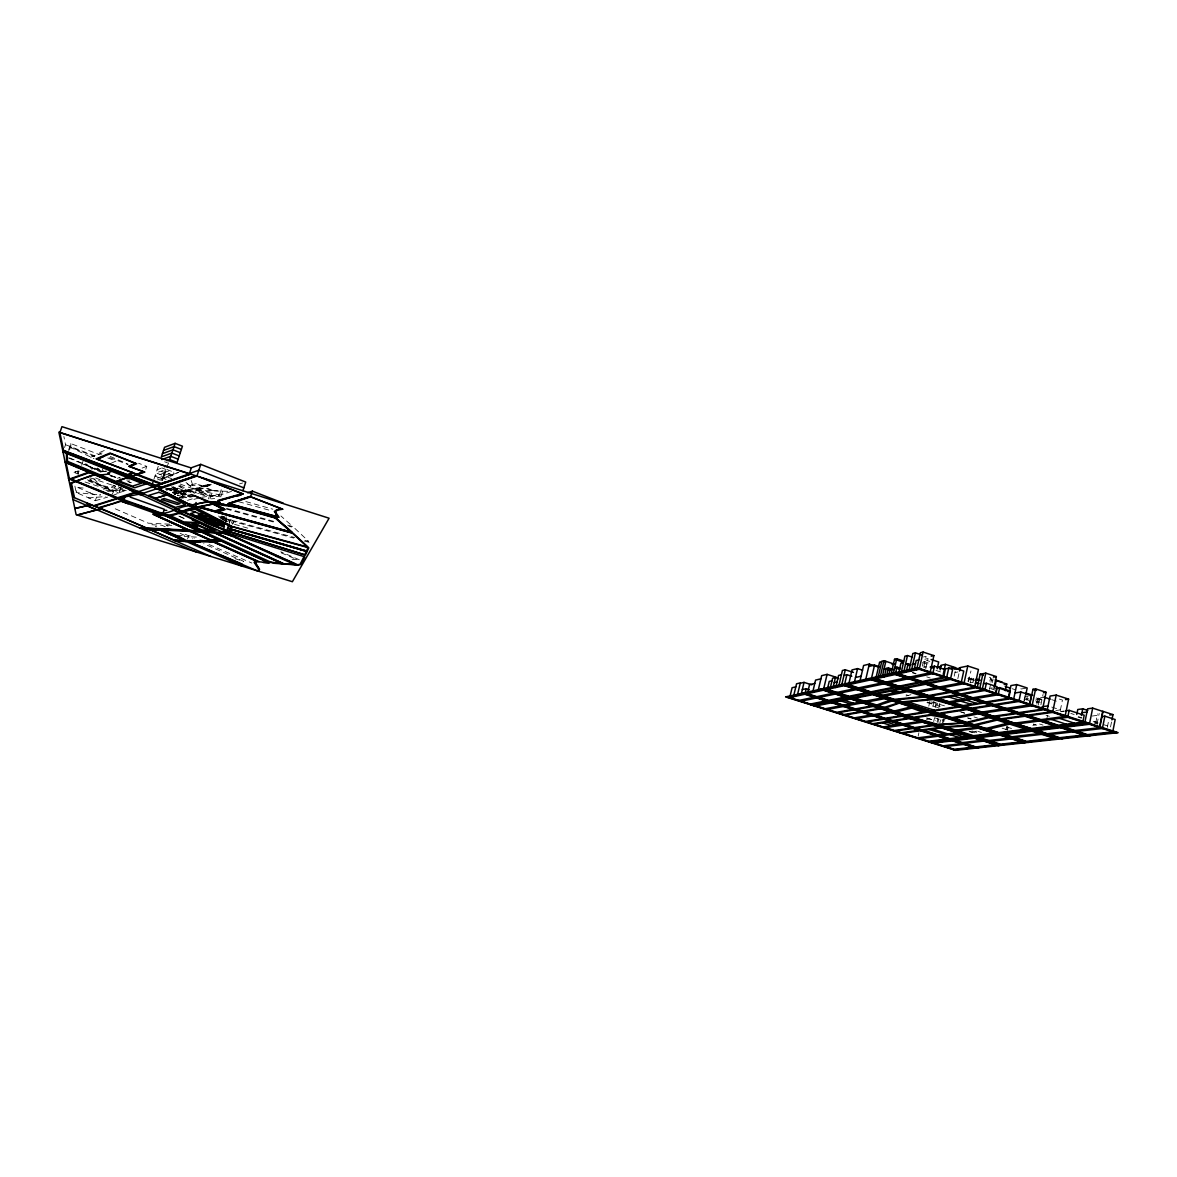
<?xml version="1.0" encoding="UTF-8"?>
<svg xmlns="http://www.w3.org/2000/svg" width="1177" height="1177" viewBox="0 0 1177 1177"><rect width="100%" height="100%" fill="white"/><g stroke="black" fill="none" stroke-linecap="round" stroke-linejoin="round"><path stroke-width="0.75" stroke-dasharray="5 3.75" d="M1107.336 727.283L1108.719 720.28M1110.544 726.93L1111.588 721.648M1095.743 722.884L1097.523 713.939M1097.082 723.973L1099.186 713.453M1060.315 710.378L1062.434 700.065L1059.344 699.064M1040.924 704.67L1043.043 694.43M1046.824 718.853L1047.515 715.484M1036.834 704.14L1038.085 698.079L1044.028 697.152M1038.217 705.2L1039.262 700.197L1041.939 699.785L1034.966 697.52M1023.975 700.477L1025.02 695.46M1024.431 701.095L1025.697 695.107M1026.55 700.065L1027.256 696.71M1005.923 729.725L1006.6 726.533M1006.835 729.74L1007.541 726.415M1007.512 730.387L1008.203 727.136M992.358 682.454L993.123 678.894M989.886 681.203L990.651 677.658L987.635 676.687M989.474 689.398L990.607 684.072M990.99 682.292L991.755 678.732L989.239 679.217L992.726 680.335M967.95 681.439L968.818 677.452L974.012 679.129M968.597 681.704L970.937 670.978M970.245 682.925L971.466 677.334L968.715 677.878L973.909 679.556M973.011 682.41L973.776 678.894L971.01 679.423L974.482 680.541M942.659 722.384L943.483 718.676M942.924 722.972L943.63 719.75M954.179 676.157L955.283 671.125M957.828 678.658L959.373 671.64M932.905 706.288L934.097 700.903M935.171 707.451L935.789 704.64L939.643 703.993L932.611 701.83M933.685 721.575L934.435 718.191M938.702 708.23L939.834 703.11M937.069 722.001L937.804 718.676M937.907 722.634L938.643 719.338M939.82 723.208L940.555 719.883M918.148 736.155L918.899 732.771M928.8 706.185L929.874 701.315M922.312 666.226L923.062 662.857M923.901 666.241L926.108 656.354L923.474 656.972M925.769 668.683L928.05 658.502L923.827 659.473L929.874 661.445M226.381 516.777L225.381 519.91L226.455 518.027M222.674 519.587L223.689 516.423L225.881 517.556M225.175 522.75L226.072 519.999M225.69 521.485L226.705 518.321M225.454 523.088L227.455 516.585M229.309 522.941L230.162 520.293L222.041 516.056M231.501 523.118L232.34 520.469L227.558 517.968M232.678 524.236L233.532 521.588L293.647 538.08M221.217 489.647L219.422 495.237L220.864 496.768L222.659 491.192L221.423 489.264M220.57 519.351L221.6 516.188L222.615 516.732L219.834 516.423L223.998 519.042M187.511 539.066L188.57 535.829L193.44 536.021M208.447 498.901L211.139 490.588L198.074 484.571C191.748 487.675 189.777 480.76 188.953 492.118M210.036 498.827L212.743 490.5L222.659 491.192M195.353 492.928L198.074 484.571M174.211 495.017L176.344 488.558L177.712 488.102L184.318 490.618L182.2 497.091L177.241 495.193M177.712 488.102L175.579 494.575L185.892 497.665M184.318 490.618L181.449 491.589L179.331 498.018L185.951 498.151M186.952 494.428L167.399 488.793L166.34 492.03L168.532 488.499L175.579 494.575L169.017 488.323L187.614 498.18M172.769 475.449L165.413 472.624L154.967 476.111L162.249 478.907L172.769 475.449L173.843 472.183L166.501 469.358L156.041 472.889L163.309 475.699L173.843 472.183M185.363 494.884L172.445 492.751L173.505 489.529L174.858 489.073L181.449 491.589M172.445 492.751L173.799 492.295L174.858 489.073M153.893 479.319L158.174 466.475L165.427 469.285L161.175 482.114M162.029 480.716L162.941 477.965L178.154 472.492M168.664 462.841L164.368 472.492L157.1 469.682L166.075 466.607M145.816 469.226L146.757 466.372L138.592 463.267M228.456 525.398L230.162 520.293L218.481 516.085M232.781 523.809L233.532 521.588M112.654 495.488L118.848 493.06L120.598 487.867L117.2 486.763M87.436 479.819L119.363 492.516L121.113 487.307M68.443 457.927L101.752 471.786L102.87 468.505M74.901 486.13L76.196 492.545L95.322 500.711L97.014 495.738L100.531 494.678M78.432 473.993L75.063 472.874L76.858 467.666M78.123 473.698L79.036 471.065L75.063 472.874M81.596 465.312L83.405 460.06M83.155 488.043L77.917 487.528L76.196 492.545L100.633 495.031M68.487 450.335L70.826 443.567L99.236 454.587M64.544 447.554L65.529 444.715L63.896 436.505M163.309 475.699L166.501 469.358L163.25 479.171L159.778 480.29M162.249 478.907L165.413 472.624M161.97 480.569L164.324 475.905L171.695 478.715M107.578 491.427L112.845 490.971L115.493 486.219L110.52 484.159M211.316 484.571L198.589 490.485L210.948 496.047L219.422 495.237L231.516 491.427L198.589 490.485L193.999 488.97L177.021 491.662L174.417 487.41M111.109 496.091L113.742 491.412L118.848 493.06M111.374 463.149L115.949 461.075L107.593 457.838M90.482 457.294L102.075 452.954M197.721 490.103L210.904 484.394M104.253 450.526L98.059 453.174L101.369 454.44M196.794 489.735L211.213 483.924M225.543 522.161L230.162 520.293L219.922 517.159M105.856 490.279L112.845 490.971L119.054 488.484M225.381 519.91L226.19 519.601M195.823 489.411L210.786 483.776M142.123 468.093L146.757 466.372M78.859 471.006L71.12 472.977M117.376 478.289L119.613 477.479M157.644 479.848L179.507 472.124M194.838 489.132L208.638 484.262M83.023 464.827L85.862 463.841L97.676 471.05M191.365 484.733L196.662 483.556L212.743 490.5M164.368 472.492L168.885 470.962M186.025 482.482L193.999 488.97L209.05 483.909M157.38 478.186L164.324 475.905M185.966 494.399L183.259 493.854L180.39 494.796L173.799 492.295M187.511 500.372L192.66 498.739M165.516 489.426L168.532 488.499M103.458 489.279L114.566 485.866M239.534 483.894L242.624 482.982M95.322 500.711L107.607 497.121M201.708 497.312L209.344 496.12L196.25 490.147L190.512 490.941L179.831 485.292M178.669 497.812L185.333 495.9M119.363 492.516L126.307 490.544L100.03 485.115L89.643 478.892M197.662 493.472L211.139 490.588M910.954 694.695L908.158 695.475L905.142 694.459M905.981 696.004L908.07 695.43M198.795 498.121L192.587 499.666M923.607 667.536L926.255 666.947L923.195 665.961M954.974 672.538L957.901 671.949M969.98 682.719L972.864 682.174M989.695 688.339L992.226 687.883M993.035 688.795L995.83 688.295M1025.711 688.221L1021.298 688.972L1017.84 687.854M1025.417 696.401L1029.89 695.681M1028.433 698.667L1025.8 699.079L1029.272 700.212M1036.216 702.448L1038.879 702.051L1035.392 700.918M926.461 719.485L929.094 719.088M941.924 719.941L944.999 719.485M1055.857 710.525L1060.418 709.893L1051.149 706.877M1060.918 711.496L1064.214 711.04M1060.727 711.717L1064.14 711.246M220.864 496.768L210.948 496.047L219.613 494.87L198.589 490.485M101.531 471.697L106.107 471.094M101.752 471.786L109.373 470.785M1092.182 716.043L1097.244 715.381L1093.816 714.277M974.968 731.461L977.131 731.182M1032.832 725.37L1035.598 725.017L1032.7 724.09M210.948 496.047L219.51 495.046M184.936 495.134L177.021 491.662L189.571 490.382M211.271 498.857L214.67 498.548M194.47 493.384L191.571 491.221L177.021 491.662L189.718 490.544M77.917 487.528L90.055 492.928L93.557 492.633M88.349 497.93L105.856 496.517M191.071 491.118L177.021 491.662L190.027 490.735M177.021 491.662L190.512 490.941M126.616 480.039L129.838 480.025M113.404 490.5L126.307 490.544M221.806 520.028L230.162 520.293L221.688 518.424M177.153 535.3L185.289 535.638L178.61 532.681M169.738 524.177L148.302 523.191L112.786 507.714M196.397 537.08L190.983 536.83L194.264 538.227M171.813 525.383L164.751 525.016L168.046 526.134M184.201 536.462L187.879 536.683L192.616 538.786M292.102 559.281L297.207 559.663L278.787 551.792M182.2 497.091L184.907 497.636M110.594 476.082L121.084 478.23M238.651 501.696L271.902 510.921M92.056 469.388L89.614 466.769L103.414 470.417M232.34 520.469L294.794 537.565M305.196 540.42L308.668 541.376L294.147 527.723L288.909 526.281M226.734 508.42L275.418 521.808M287.6 525.148L292.823 526.575L280.935 515.982M304.269 540.993L309.566 542.45M226.219 508.994L276.727 522.926M926.49 718.058L931.566 719.471M245.816 501.564L272.843 509.214M926.946 702.61L940.688 706.48M234.532 524.309L248.553 528.385M931.272 701.963L945.352 706.082M932.964 706.023L938.143 707.627M234.929 558.663L243.639 561.37L203.68 543.686M927.476 702.036L935.789 704.64M968.524 718.029L971.305 718.912M967.391 717.911L970.804 719M978.146 731.417L981.397 732.447M934.538 717.735L944.675 720.957M971.967 730.976L978.808 733.153M969.819 731.255L974.939 732.888M926.976 718.073L935.332 720.721M969.127 731.579L972.364 732.609M299.311 559.752L280.773 551.792M1033.303 724.032L1036.731 725.135M961.697 712.144L964.537 713.056M1006.835 727.018L1011.514 728.504M974.026 716.94L977.469 718.044M1002.127 728.195L1006.791 729.681M1046.059 715.263L1049.31 716.307M912.602 672.405L915.986 673.509M926.77 676.893L930.213 677.996M912.41 672.817L915.883 673.935M1039.6 724.002L1043.043 725.106M1012.088 688.692L1015.53 689.81M1038.085 698.079L1041.571 699.212M923.445 661.386L929.595 663.387L926.932 663.99L922.327 662.489M1037.952 698.755L1041.439 699.874M1035.775 699.064L1039.262 700.197M967.818 678.54L974.718 680.777M1035.554 700.786L1042.484 703.037M1070.835 713.424L1074.189 714.513M1094.522 721.324L1097.92 722.428M1025.741 699.359L1029.213 700.492M1104.188 724.811L1107.601 725.915M935.995 670.434L940.585 671.92M1078.456 716.675L1081.781 717.749M1093.212 721.56L1098.318 723.208M991.446 688.898L994.933 690.031M1078.044 717.102L1081.442 718.205M1094.183 722.972L1097.597 724.076M1051.708 699.638L1056.313 701.139M959.843 711.599L964.802 713.218M90.232 477.877L115.493 486.219M85.068 481.982L113.742 491.412L87.186 480.451M191.969 491.265L206.034 496.076L196.25 490.147M180.11 484.027L193.44 488.985L185.775 482.482M109.638 457.588L127.852 464.518M65.529 444.715L95.72 456.235M171.621 486.763L176.344 488.558M170.371 488.337L173.505 489.529M183.259 493.854L176.638 491.339L171.96 487.263M167.399 488.793L175.27 491.795L176.638 491.339L172.71 487.558M127.807 481.452L130.985 482.658M128.028 481.54L131.206 482.747M69.708 450.055L69.649 446.951L94.749 456.661M164.648 461.767L167.546 462.899M90.055 492.928L97.014 495.738M109.682 475.081L117.597 478.377M95.602 477.95L102.237 480.702M69.605 457.897L90.541 466.754M96.514 469.285L103.061 472.051M111.241 475.508L117.774 478.274M209.035 544.539L251.834 563.047M110.226 456.455L128.131 464.165M165.266 526.752L161.926 525.266L151.877 524.736L156.615 526.825M221.732 518.983L226.102 520.955M178.845 516.129L184.436 518.498M179.772 516.512L184.715 518.822M219.187 517.012L223.821 519.189M165.633 488.426L179.713 494.634L189.732 491.706L178.904 485.924M118.288 486.719L123.099 489.014M89.849 479.966L112.845 490.971M69.649 446.951L94.013 458.662M89.614 466.769L100.825 472.168M185.348 534.27L188.57 535.829M219.834 516.423L226.47 519.94M170.65 488.381L184.804 495.664M162.941 477.965L166.119 479.613M178.816 486.189L191.248 492.648M173.196 486.704L188.673 494.943M93.91 478.627L100.03 485.115M97.514 468.019L101.163 471.992M191.189 480.496L193.999 488.97M77.476 470.962L78.094 474.257M70.826 443.567L70.929 449.82"/><path stroke-width="1.5" d="M66.398 451.733L66.662 462.782M67.266 453.233L67.295 452.086M242.124 566.152L160.131 529.93L143.05 529.194M210.683 556.397L123.776 518.13L86.259 502.947M1102.408 728.504L1104.865 716.175L1115.163 719.53L1112.736 731.829L1087.46 734.625L1064.67 727.283L1089.416 724.296L1112.736 731.829M1111.941 719.883L1112.986 714.616L1102.717 711.276L1099.907 725.356M1099.774 727.651L1102.996 711.482L1092.668 708.113L1087.607 708.819L1084.679 723.296M1081.383 715.498L1082.737 708.819L1087.842 710.481M1082.796 722.163L1052.621 712.409L1028.727 715.719L1058.211 725.209L1082.796 722.163L1084.194 715.233L1069.157 710.349L1065.862 710.805M1089.416 724.296L1092.668 708.113M1065.082 716.425L1068.613 699.138L1056.196 695.092L1050.09 696.048L1047.147 710.305M1067.745 717.293L1069.157 710.349M1076.764 714.483L1077.779 709.51L1082.737 708.819M1052.621 712.409L1056.196 695.092M1042.601 709.157L1018.855 701.492L995.757 705.111L1018.944 712.571L1042.601 709.157L1046.088 692.311L1035.613 688.898L1032.935 689.354L1029.772 704.537M1029.404 704.905L1031.376 695.43L1020.856 692.017L1014.957 693.003M1032.082 705.773L1035.613 688.898M1018.855 701.492L1020.856 692.017M1025.697 695.107L1027.183 687.971L1016.737 684.573L1010.911 685.602L1008.101 698.844M1005.335 690.708L1006.747 684.028L996.228 680.615L994.8 687.294M1008.748 698.226L984.796 690.487L962.506 694.401L985.885 701.933L1008.748 698.226L1010.263 691.046L999.67 687.618L997.096 688.074M1013.632 699.27L1016.737 684.573M994.079 687.28L996.36 676.584L985.796 673.141L980.132 674.244L977.057 688.427M995.433 693.915L996.978 686.691L986.355 683.248L983.501 683.763M995.904 693.694L997.213 687.574L1007.762 690.987M998.14 694.798L999.67 687.618M979.882 687.927L982.957 673.685M982.251 689.545L985.796 673.141M984.796 690.487L986.355 683.248M974.585 687.442L978.44 669.463L967.774 665.991L960.358 667.536L959.593 671.052M961.168 682.851L963.757 671.052L953.046 667.58L948.647 668.507M963.904 683.734L967.774 665.991M943.204 674.392L945.425 664.328L956.018 667.786M943.586 677.158L919.237 669.286L898.522 673.818L922.282 681.454L943.586 677.158L945.249 669.654L934.479 666.167L930.168 667.109L933.229 668.095M946.794 676.893L948.721 668.183L951.752 669.169M950.442 679.379L974.6 687.191L952.546 691.208L928.962 683.616L950.442 679.379L953.046 667.58M930.051 672.788L933.891 655.589L923.106 652.073L920.443 652.72L916.589 669.875M932.817 673.671L934.479 666.167M937.186 668.742L938.687 661.974L931.081 659.503M940.099 669.875L941.114 665.27L945.425 664.328M914.323 668.786L916.192 660.503L918.825 659.9M919.237 669.286L923.106 652.073M189.482 505.492L230.339 525.839L231.06 526.487L229.427 531.636L227.499 532.843L222.894 533.107L160.204 529.003M901.435 671.552L904.922 656.178L907.482 655.56L912.013 657.031M903.965 671.052L907.482 655.56M906.158 672.141L908.041 663.843L911.072 664.828M909.115 669.948L912.822 653.515L915.426 652.882L921.532 654.868M911.336 671.022L915.426 652.882M886.825 674.892L888.414 667.918L893.608 669.595M889.003 674.406L890.077 669.698M891.195 673.921L894.52 659.311L896.727 658.782L903.701 661.047M893.372 673.538L896.727 658.782M895.256 674.524L918.913 682.145L898.89 686.176L875.776 678.776L895.256 674.524L896.933 667.138L900.434 668.271M898.919 672.052L900.92 663.24L903.45 662.651M876.159 677.113L879.587 662.165L881.705 661.665M878.277 676.657L881.823 661.209L883.956 660.694L894.417 664.166M880.411 676.142L883.956 660.694M882.529 675.716L885.81 661.386L883.677 661.901M884.31 676.922L886.252 668.418M860.049 680.762L863.594 665.491L869.303 664.108L877.718 666.815M865.757 679.438L869.303 664.108M871.539 678.158L874.54 665.123L879.631 666.756M844.674 684.087L846.881 674.686L851.795 676.245M848.97 683.072L852.03 669.919L857.562 668.61L862.55 670.199M854.443 681.998L857.562 668.61M830.123 688.751L832.595 678.232L835.405 677.584L838.627 678.614M833.242 686.75L835.405 677.584M835.729 687.515L838.568 675.436L841.408 674.774M838.951 685.264L842.408 670.493L845.277 669.801L853.443 672.42M841.423 686.279L845.277 669.801M818.309 689.84L821.664 675.657L827.093 674.362L836.656 677.408M823.753 688.457L827.093 674.362M827.725 687.765L829.226 681.439L831.992 680.806M801.331 693.739L804.038 682.38L811.777 684.823M804.847 694.268L825.901 700.903L810.35 704.052L789.723 697.564L804.847 694.268L806.157 688.751L809.276 689.737M807.731 692.194L809.541 684.631L814.778 683.425M812.969 691.046L815.573 680.085L820.913 678.82M790.12 695.916L792.092 687.721L795.814 686.853M793.445 696.755L796.549 683.793L800.316 682.91L797.579 694.356M209.903 501.932L225.16 509.509L218.025 511.951L291.116 532.033L275.138 517.968L276.021 515.173M283.304 503.153L252.393 491.147L250.554 496.944L229.589 503.727L277.963 516.806L274.359 511.451L276.816 509.744L281.494 508.905M242.918 490.765L245.713 482.055L200.752 464.356L190.836 467.931M195.882 551.822L87.172 505.698M200.752 464.356L196.912 476.111L159.292 488.999L190.806 505.095L207.549 501.667L194.44 495.723L190.159 496.812L187.761 495.929L191.616 494.561L209.138 501.593L219.054 502.358L217.804 500.475L241.991 493.678L198.81 476.714M195.161 505.213L196.044 502.505M230.648 525.751L195.47 507.508L196.794 503.447M132.486 476.567L155.805 485.41L189.35 473.845L191.277 467.96L61.94 426.662L59.88 432.592L63.573 450.408L127.366 474.611L132.574 472.698L96.102 458.868L110.005 453.071L136.694 463.709L130.132 466.519M123.364 500.578L99.677 507.89L146.684 528.076L187.731 530.121L152.701 514.158L162.647 514.452L164.339 509.288L130.176 497.106M151.759 485.763L152.833 482.541M169.738 459.574L175.123 443.332L182.435 446.201L177.065 462.429L169.738 459.574L166.737 460.634M231.84 526.869L231.104 529.047L306.52 550.924L307.933 547.732M229.309 525.766L227.544 530.974L220.982 532.298L140.21 527.987M258.469 571.154L259.499 569.359L254.982 562.076M94.395 505.992L98.736 507.655L113.919 503.226L123.938 499.534L125.336 496.12L190.63 474.037L58.85 432.121L62.69 450.261M224.16 525.898L223.851 523.883L205.843 514.732L200.87 515.747L224.38 526.266M254.968 562.12L258.028 561.709L213.199 541.729L201.223 540.773L200.208 541.92L188.32 541.391L180.978 537.948M205.181 522.22L222.997 529.621L305.417 555.117L308.83 547.805L229.265 525.913M303.96 556.736L300.12 564.239L297.766 564.739M243.183 493.854L218.687 500.725L220.04 502.711L208.8 501.946M276.257 514.128L275.241 511.789L277.669 510.053L282.686 509.229L250.01 496.517L228.176 503.594M123.6 500.49L124.512 499.887M228.132 533.049L230.103 531.842M180.184 512.789L182.141 511.598M229.206 525.707L308.124 547.143L293.029 533.152L197.765 506.86C186.01 507.464 175.226 516.997 163.309 514.746M75.416 481.599L71.473 483.335L74.475 497.577M112.33 471.035L107.769 473.022L109.608 473.978L100.413 474.993M162.161 483.821L97.25 459.104L110.623 453.528L135.546 463.488L128.999 466.283L143.712 471.845L136.091 474.625L161.072 484.203M135.546 463.488L128.984 466.313L144.859 472.08L131.383 476.332L143.712 471.845M224.057 509.464L216.789 511.73L198.501 506.684L214.332 503.727M97.235 459.118L103.311 456.602M152.966 486.572L155.526 485.557M117.921 498.548L155.496 511.318M133.266 473.095L127.969 475.037L133.707 472.919L131.427 472.08M117.097 498.268L93.63 505.713L73.68 497.415L70.635 483.041L95.602 473.934M175.123 443.332L164.559 447.289L161.367 456.867L171.901 453.071L179.213 455.926M163.485 450.482L174.049 446.569L181.361 449.437M257.704 570.977L258.749 569.197L254.085 562.238L257.072 561.458L213.331 541.964L189.409 541.685L241.991 564.048M162.426 453.675L172.975 449.82L180.287 452.674M116.273 481.57L128.411 477.229L146.007 483.997L134.664 487.749L117.17 481.084L128.381 477.244M161.808 459.53L170.812 456.323L178.139 459.177M68.84 479.863L91.07 472.036M162.617 482.953L165.604 481.893M188.953 473.698L198.825 470.226L243.86 487.867M158.306 488.69L195.941 475.802L142.755 493.413L211.992 525.207L226.778 530.592L228.47 525.575L194.293 507.905L182.332 511.48M155.482 511.362L201.341 531.827L204.695 532.122M156.35 485.866L190.615 474.096L329.089 518.218L292.382 581.718L76.137 514.702L62.661 450.32L161.249 487.734M122.54 500.284L68.472 478.127M237.857 495.973L241.079 494.899M247.553 492.751L252.393 491.147M88.937 472.139L90.276 471.697M135.046 492.339L138.077 491.368M94.131 474.331L89.481 472.565M117.568 498.254L142.932 493.501L66.633 461.811M140.46 494.84L143.668 493.825M187.496 505.139L190.909 504.08M201.591 502.873L209.3 501.888L223.395 508.376M195.382 512.157L190.762 513.481L197 516.409M94.116 506.066L118.171 498.459L122.776 500.21M173.372 509.935L176.476 509.053M218.672 500.784L243.168 493.913L201.797 477.671M215.523 511.421L223.012 508.744L212.566 503.712M94.954 474.64L96.382 474.257M201.576 502.932L191.145 505.433L158.292 488.749M200.767 540.934L201.958 540.92M96.911 509.862L77.196 515.026L101.354 508.758M97.603 510.2L102.061 509.053M209.285 501.888L213.375 503.668M86.48 505.404L90.202 504.506M868.744 666.491L874.54 665.123M800.228 683.278L804.038 682.38M843.983 675.348L846.881 674.686M892.078 664.519L894.24 664.019M931.198 656.207L933.891 655.589M884.074 669.036L888.414 667.918M905.466 664.431L908.041 663.843M896.933 667.138L894.711 667.639L899.949 669.33M912.911 664.078L915.529 663.475M91.012 504.83L74.828 508.493L87.186 505.654L72.959 499.519M855.502 677.481L861.108 676.201M907.629 665.623L910.218 665.034M802.302 689.634L806.157 688.751M834.213 682.616L837.024 681.983M887.885 670.228L892.269 669.213M787.06 697.372L919.252 668.359M805.48 694.121L806.745 693.856M824.003 690.075L826.681 689.501M845.012 685.5L847.867 684.867M871.936 679.615L874.997 678.952M896.065 674.347L897.698 673.994M920.105 669.095L920.988 668.919M938.025 667.035L940.864 666.432M944.366 669.11L948.721 668.183M798.271 700.565L814.837 697.078M816.117 696.813L833.61 693.121M836.317 692.547L854.885 688.633M857.768 688.03L882.147 682.895M885.251 682.233L906.584 677.731M908.247 677.393L930.933 672.597M800.595 701.301L817.221 697.829M818.501 697.564L836.053 693.9M838.774 693.327L857.4 689.428M860.299 688.825L884.751 683.719M887.87 683.072L909.262 678.599M910.924 678.246L933.685 673.494M954.429 669.213L960.255 668.006M220.187 531.916L226.47 530.65M826.548 700.771L827.858 700.521M845.616 696.931L848.382 696.372M867.243 692.562L870.171 691.973M894.932 686.985L898.095 686.338M919.752 681.969L921.429 681.63M944.484 676.981L945.381 676.804M810.556 704.758L947.088 677.349M813.454 705.67L950.53 678.467M832.492 702.654L833.802 702.389M851.707 698.858L854.487 698.314M873.511 694.562L876.453 693.974M901.405 689.045L904.598 688.427M926.417 684.117L928.123 683.778M951.34 679.203L952.237 679.026M881.132 695.46L906.231 690.59M883.633 696.269L908.806 691.429M824.621 708.863L841.79 705.582M843.115 705.332L861.24 701.875M864.065 701.345L883.309 697.681M914.764 691.679L936.863 687.471M938.584 687.147L962.08 682.675M993.491 677.128L996.36 676.584M826.931 709.584L844.159 706.332M845.483 706.082L863.668 702.654M866.493 702.11L885.795 698.476M917.369 692.517L939.526 688.324M941.247 688.001L964.816 683.557M158.115 489.22L158.924 489.073M975.409 683.646L978.205 683.116M890.695 700.035L893.711 699.462M853.428 709.26L854.782 709.01M873.187 705.656L876.041 705.141M924.239 696.357L927.505 695.769M949.927 691.679L951.678 691.355M975.527 687.015L976.454 686.853M836.788 713.012L877.556 705.626L895.27 699.962L925.843 696.872L978.146 687.397M900.022 702.993L903.068 702.448M1004.172 684.484L1006.747 684.028M842.555 714.822L883.618 707.554L901.508 701.948L932.272 698.932L984.958 689.604M862.27 712.056L863.638 711.805M882.117 708.554L885.001 708.054M934.038 699.418L937.348 698.829M959.858 694.871L961.624 694.562M985.737 690.31L986.664 690.149M911.631 706.7L893.637 711.202M914.117 707.48L895.844 712.011M1007.659 691.487L1010.263 691.046M853.663 717.999L871.495 714.969M872.878 714.733L890.724 711.702M948.427 701.904L970.216 698.196M971.996 697.902L996.375 693.753M855.959 718.72L873.849 715.704M875.232 715.469L892.916 712.497M951.251 702.684L972.849 699.05M974.63 698.755L999.096 694.636M883.059 718.617L884.457 718.382M901.479 715.616L904.436 715.145M926.785 711.511L929.933 711.011M958.917 706.303L962.33 705.759M983.178 702.375L984.972 702.08M1009.704 698.064L1010.66 697.917M1043.396 692.753L1046.088 692.311M865.728 722.104L1012.352 698.461M871.451 723.899L1019.105 700.639M891.842 721.383L893.255 721.163M910.468 718.47L913.44 717.999M936.039 714.468L939.217 713.968M968.494 709.378L971.952 708.834M993.02 705.538L994.845 705.258M1019.826 701.345L1020.797 701.183M882.5 727.062L900.993 724.282M902.435 724.061L920.708 721.31M977.498 712.732L951.296 717.808M980.971 712.203L1003.29 708.834M1005.129 708.569L1030.375 704.758M1065.523 699.609L1068.613 699.138M884.78 727.783L903.333 725.017M904.76 724.797L923.327 722.031M979.779 713.586L953.767 718.588M983.266 713.071L1005.908 709.687M1007.747 709.407L1033.068 705.626M1042.042 706.759L1048.06 705.876M912.469 727.901L913.926 727.695M933.567 724.855L936.627 724.414M988.724 716.925L992.226 716.41M1016.134 712.968L1018.002 712.703M1043.587 709.025L1044.587 708.878M894.446 731.138L938.275 724.87L967.376 722.928L990.137 717.455L1046.265 709.422M962.565 722.899L965.846 722.443M900.125 732.933L944.248 726.768L973.511 724.885L996.463 719.471L1052.959 711.585M921.179 730.652L922.65 730.446M942.645 727.666L945.734 727.239M998.052 719.986L1001.598 719.485M1025.903 716.116L1027.786 715.851M1053.621 712.262L1054.636 712.129M971.731 725.826L975.042 725.37M1081.943 712.718L1086.945 712.041M955.091 730.211L976.527 727.342M1007.939 723.149L985.193 728.607M957.475 730.961L978.955 728.122M1010.469 723.958L987.635 729.387M1013.426 723.281L1038.026 720.015M1039.938 719.765L1066.097 716.293M1015.957 724.09L1040.615 720.854M1042.542 720.604L1068.76 717.161M917.06 737.935L936.333 735.434M937.819 735.242L958.166 732.594M919.325 738.656L938.643 736.155M940.143 735.963L960.535 733.345M1109.764 715.027L1112.986 714.616M1101.657 716.587L1104.865 716.175M947.441 738.935L948.942 738.744M969.539 736.199L972.732 735.802M994.58 733.094L997.978 732.668M1026.609 729.122L1030.258 728.666M1055.283 725.562L1057.226 725.326M1083.826 722.031L1084.856 721.898M928.609 741.893L1086.518 722.443M931.434 742.775L1089.828 723.517M953.193 740.76L954.724 740.568M975.439 738.067L978.661 737.685M1000.641 735.022L1004.055 734.61M1032.876 731.123L1036.554 730.682M1061.728 727.636L1063.684 727.401M1090.446 724.164L1091.491 724.046M961.462 742.702L982.339 740.245M1011.161 736.876L1040.188 733.462M942.38 745.909L962.227 743.599M963.757 743.423L984.693 740.995M987.93 740.613L1010.146 738.038M1013.588 737.641L1042.69 734.271M1046.397 733.83L1071.82 730.888M1073.807 730.652L1100.819 727.518M944.631 746.615L964.522 744.32M990.298 741.363L1012.558 738.818M1048.898 734.639L1074.395 731.711M1076.381 731.491L1103.467 728.372M952.693 749.455L953.429 749.381M973.511 747.174L975.071 746.998M996.257 744.658L999.553 744.305M1022.019 741.819L1025.505 741.436M1054.96 738.2L1058.726 737.788M1084.458 734.948L1086.459 734.728M1113.795 731.711L1114.854 731.608M954.091 749.896L1116.502 732.138M195.47 507.508L198.325 507.199L292.44 533.166L307.035 546.672M210.403 530.312L216.053 530.15L192.263 519.896L193.925 519.954L181.479 513.922L178.58 513.51L170.886 515.923L183.715 521.911L192.954 522.411L210.403 530.312L213.876 530.459L201.65 523.647M159.057 512.819L160.999 512.642M159.881 513.143C171.768 514.746 183.671 501.858 194.838 507.169M212.875 504.08L199.781 506.86L214.891 511.068L222.115 508.493L208.255 501.99M225.307 533.299L227.97 533.152M165.486 515.541L167.811 515.452M223.777 533.358L224.881 533.313M213.287 504.05L214.023 504.05M270.224 562.076L273.226 563.209L297.443 564.989L293.456 563.93M215.259 503.756L214.126 503.727M213.817 503.727L214.832 503.741M214.346 503.682L216.45 503.815M190.041 531.415L191.057 531.43M143.726 529.488L149.832 529.65M163.853 514.761L153.804 514.467L188.835 530.43M160.116 529.974L189.6 531.401M160.749 530.253L163.986 530.356M263.133 562.503L268.68 562.694L221.511 541.14L212.007 540.523M215.273 503.697L220.776 504.183M215.7 503.727L217.024 503.844M186.981 540.699L210.992 540.876M183.7 540.493L173.961 540.052L150.259 529.606L160.307 530.18M187.099 540.949L199.09 541.479L199.913 540.405L213.199 541.729M205.298 532.401L214.435 532.828L282.097 563.651L270.636 562.062L167.237 515.188L118.73 497.93M174.137 540.302L184.76 540.787L157.159 528.841M282.554 563.68L283.289 563.709M193.234 522.544L200.929 522.926M199.369 530.959L202.003 531.092M199.575 541.906L188.335 541.346L257.013 570.757M139.563 527.708L146.228 528.061M193.558 516.217L201.429 516.674M197.383 517.983L205.181 518.439M164.545 510.259L166.781 510.391M201.135 519.704L208.873 520.175M204.96 521.47L212.61 521.926M208.8 523.235L216.377 523.706M212.213 524.81L219.716 525.266L224.086 527.237L223.836 529.385L184.083 511.863L192.925 509.097L194.249 509.582L193.822 508.905L195.882 509.538L203.474 513.555L198.045 515.085L219.716 525.266M164.942 515.291L154.408 514.614L191.483 531.195M175.299 540.832L186.275 541.582M258.866 561.738L269.71 562.989L221.379 540.89L210.124 539.846M217.259 503.8L219.025 504.006M189.173 505.095L190.512 505.183M221.379 540.89L210.109 539.846L190.365 531.136M214.538 504.05L236.857 507.272L275.138 517.968M206.784 518.498L214.685 519.234M201.958 532.122L204.813 532.387M219.393 504.036L226.19 504.933M210.948 520.44L218.613 521.22M211.11 517.453L201.399 515.541M215.008 532.887L215.759 532.96M228.632 525.413L229.78 525.545M221.305 504.183L222.335 504.374M221.644 522.765L217.804 522.75L224.439 526.237L223.35 526.207M173.843 509.597L173.299 509.965M222.615 504.344L223.689 504.55M223.571 504.477L225.734 504.801M223.292 504.433L224.822 504.653M224.939 504.742L226.013 504.904M226.337 504.962L227.499 505.095M226.587 505.007L228.235 505.227M227.47 505.154L229.368 505.433M930.919 715.263L945.455 717.838M228.088 505.257L229.868 505.536L228.485 505.271M231.148 505.786L229.471 505.522L232.06 505.963M231.266 505.86L233.899 506.36M232.178 506.051L236.327 506.89M233.752 506.39L237.96 507.272M235.356 506.743L236.194 506.86M236.592 506.963L238.651 507.434M237.945 507.331L239.417 507.625M238.49 507.464L240.535 507.905A53.818 10.269 17.4 0 1 243.919 508.773L244.566 508.935M239.461 507.699L243.919 508.773M240.535 507.905L240.52 507.964A53.818 10.269 17.4 0 1 243.904 508.832L244.11 508.876M243.904 508.832L245.846 509.288M245.199 509.111L246.89 509.626M216.774 511.789L292.293 532.475L275.756 517.895L247.096 509.685M123.688 499.607L111.977 496.62M215.847 511.333L217.083 511.686M248.17 509.994L249.259 510.229M294.839 564.401L295.662 564.636L283.76 563.724L216.318 533.034L223.306 533.372L230.501 535.55M307.168 551.498L230.001 529.106M960.506 701.124L971.349 704.287M230.236 528.944L307.271 551.307M948.368 696.902L959.167 700.08M966.185 700.168L976.778 703.405M163.132 529.944L180.728 537.389M161.587 529.621L183.759 539.154M953.635 695.96L964.213 699.226M227.499 532.843L304.814 556.839L300.885 564.474L298.193 565.019L236.915 537.727M907.908 701.933L934.538 710.261M227.661 534.255L235.577 536.947M886.825 722.163L895.932 725.047M882.573 722.84L891.636 725.694M786.81 696.637L788.266 697.108M811.792 704.508L814.705 705.42M838.083 712.776L843.85 714.586M867.052 721.898L872.79 723.693M895.829 730.946L901.523 732.727M930.051 741.716L932.875 742.599M955.577 749.734L956.975 750.176M786.207 696.769L956.239 750.264M229.206 526.075L231.001 526.634M824.283 688.368L825.813 688.854M850.603 696.725L853.663 697.681M878.101 705.435L884.162 707.362M939.217 724.811L945.205 726.709M975.027 736.169L977.984 737.111M1001.848 744.673L1003.319 745.144M823.606 688.516C883 708.289 942.645 726.886 1002.495 745.232M906.54 715.528L912.558 717.426M820.943 689.104L902.847 716.116L999.199 745.585M820.281 689.251L821.811 689.737M846.454 697.549L849.5 698.52M873.981 706.274L880.028 708.186M934.435 725.415L940.379 727.312M970.216 736.758L973.173 737.699M996.904 745.218L998.376 745.688M902.112 716.234L908.085 718.132M954.944 734.065L963.904 736.89M844.306 700.315L853.752 703.316M932.522 729.078L947.868 733.933M950.207 734.669L959.108 737.493M840.996 700.977L850.397 703.949M929.447 729.505L944.748 734.33M804.377 692.767L805.877 693.238M829.991 700.859L832.978 701.801M856.93 709.363L862.844 711.232M886.619 718.735L892.49 720.589M916.103 728.048L921.929 729.887M951.148 739.112L954.032 740.024M977.293 747.366L978.72 747.822M803.744 692.9L977.94 747.895M802.493 693.179L976.38 748.072M801.861 693.327L803.347 693.797M827.387 701.374L830.359 702.316M854.222 709.849L860.122 711.702M883.824 719.191L889.665 721.03M913.205 728.46L919.002 730.299M948.118 739.48L951.001 740.392M974.173 747.704L975.601 748.16M227.441 534.49L127.41 488.499L94.66 474.743L76.167 481.143L117.597 497.724L134.752 492.427L128.779 489.382M59.88 432.592L189.35 473.845M845.41 683.705L846.999 684.205M872.481 692.326L875.629 693.327M896.183 699.874L902.435 701.86M932.287 711.379L938.481 713.35M968.053 722.766L974.203 724.723M1000.347 733.05L1003.392 734.021M1027.904 741.834L1029.419 742.304M844.703 683.866L1028.536 742.407M841.864 684.484L1025.035 742.79M841.158 684.646L842.732 685.146M868.082 693.209L871.201 694.209M891.68 700.727L897.889 702.698M927.55 712.129L933.714 714.101M963.095 723.443L969.201 725.385M995.256 733.683L998.287 734.639M1022.666 742.393L1024.167 742.878M964.949 706.097L971.378 708.157M872.495 677.731L874.143 678.261M900.508 686.706L903.759 687.751M929.948 696.137L936.406 698.196M994.536 716.822L1000.891 718.853M1032.759 729.063L1035.892 730.064M1061.227 738.185L1062.787 738.685M871.73 677.893C935.406 697.402 998.699 717.632 1061.845 738.788M959.814 706.936L966.214 708.981M868.67 678.57C932.11 697.99 995.168 718.132 1058.079 739.2M867.905 678.746L869.538 679.261M895.771 687.662L898.993 688.692M924.872 696.975L931.301 699.02M989.416 717.632L995.742 719.647M1027.271 729.74L1030.39 730.74M1055.592 738.803L1057.137 739.288M893.77 690.561L898.551 692.091M890.401 691.223L895.153 692.738M1059.521 718.367L1074.454 723.193M1051.429 719.427L1066.259 724.208M895.153 672.729L896.83 673.273M923.96 681.998L927.299 683.072M954.209 691.738L960.844 693.871M987.532 702.463L994.109 704.582M1020.577 713.1L1027.109 715.189M1059.815 725.723L1063.052 726.768M1089.063 735.139L1090.667 735.654M894.329 672.906L1089.667 735.757M892.71 673.273L1087.651 735.978M891.886 673.45L893.578 673.994M920.576 682.675L923.916 683.749M950.722 692.37L957.328 694.489M983.913 703.037L990.475 705.155M1016.84 713.63L1023.343 715.719M1055.931 726.209L1059.153 727.239M1085.062 735.581L1086.665 736.081M1005.202 686.456L1010.366 688.133M1025.711 692.973L1032.612 695.224M976.675 679.026L980.147 680.159M975.512 679.453L978.999 680.586M975.674 682.425L979.176 683.557M894.52 659.311L903.215 662.121M916.648 667.992L1117.091 732.785M915.794 668.183L917.516 668.727M945.308 677.717L948.736 678.82M976.307 687.736L983.104 689.928M1010.425 698.77L1017.178 700.948M1044.279 709.702L1050.958 711.864M1084.458 722.693L1087.769 723.767M1114.384 732.359L1116.031 732.903M1032.935 689.354L1036.422 690.487M980.132 674.244L983.133 675.215M995.242 679.865L1002.216 682.145M1044.028 697.152L1050.164 699.138M227.588 530.856L229.471 531.46M135.178 504.595L162.647 514.452M224.057 533.049L233.061 535.947M118.995 497.856L123.938 499.534M128.116 503.727L120.554 500.961L158.807 514.614M890.003 711.82L900.611 715.763L885.163 718.279L864.315 711.688L881.529 708.657L890.018 711.82M62.94 451.644L147.449 484.13L194.44 507.213M62.984 451.85L66.368 453.101M911.689 708.039L922.842 712.159M290.94 562.989L293.691 563.857M189.821 510.068L200.943 514.261M128.234 474.934L131.647 476.244M156.629 485.777L161.514 487.631M66.398 453.38L141.593 483.203L132.53 486.116L118.73 480.849L116.494 481.658L67.295 461.252M282.686 509.229L249.98 496.576L228.161 503.653L279.081 517.321L275.256 511.73M230.236 535.623L235.797 537.654M294.456 563.68L235.165 536.962M220.599 532.284L222.585 533.078M68.575 478.612L112.183 496.532M187.643 540.964L188.732 541.42M162.088 512.907L167.487 515.143M71.135 479.054L75.402 480.819M65.132 462.134L128.013 488.558M173.828 510.318L179.257 512.598M199.472 531.21L200.84 531.798M86.907 505.757L96.676 509.965M139.107 491.603L143.02 493.325M212.095 541.185L187.702 530.371M160.69 529.032L162.102 529.65M147.302 528.355L149.626 529.385M214.273 532.563L283.171 563.96M210.595 539.89L258.984 561.62M187.231 530.356L188.967 531.121M177.462 509.288L181.626 511.156M275.698 556.118L291.337 562.974M174.534 540.375L175.756 540.92M215.2 532.71L283.848 563.96M201.341 531.827L220.746 540.67M235.371 537.654L276.183 556.147M135.473 492.766L139.46 494.605M211.58 541.155L212.743 541.685M184.259 540.817L185.863 541.567M153.407 487.043L157.056 488.926M223.38 508.42L223.954 508.744M275.742 517.954L292.279 532.534M218.51 501.034L220.055 502.653M254.85 562.415L259.484 569.359M943.88 713.233L945.19 715.484M138.842 491.692L139.725 494.517M67.074 453.631L67.516 461.355M67.516 462.178L67.545 463.149M230.78 529.503L230.265 531.724L304.681 554.735L306.285 551.395L230.78 529.503M889.944 700.168L876.747 705.008L855.193 698.167L872.775 694.71L889.944 700.168M899.257 703.14L885.869 707.907L905.039 715.042L926.005 711.644L899.257 703.14M88.672 472.227L70.37 478.73L69.296 478.274L66.089 462.738L88.672 472.227M166.84 494.884L155.261 498.401L175.52 507.39L185.495 504.668L166.84 494.884M164.191 498.518L161.396 499.431L177.212 504.462L180.081 503.565L164.191 498.518M158.895 492.295L148.537 495.443L155.85 498.209L166.281 495.076L158.895 492.295M987.68 717.073L966.67 722.325L940.026 713.836L967.803 709.481L987.68 717.073M997.169 720.103L975.88 725.253L998.817 732.565L1025.697 729.24L997.169 720.103M917.516 667.8L785.603 696.902L955.489 750.337L1118.15 732.668L917.516 667.8M823.341 690.222L807.378 693.709L828.505 700.389L844.939 697.064L823.341 690.222M844.306 685.647L827.357 689.354L849.073 696.24L866.522 692.709L844.306 685.647M871.171 679.791L848.588 684.72L870.906 691.826L894.152 687.133L871.171 679.791M831.83 702.787L816.147 705.876L836.641 712.32L852.751 709.378L831.83 702.787M851.015 698.991L834.464 702.257L855.458 708.892L872.466 705.788L851.015 698.991M900.611 689.207L877.203 693.827L894.461 699.329L923.43 696.504L900.611 689.207M925.578 684.278L905.393 688.265L928.329 695.607L949.059 691.841L925.578 684.278M861.593 712.173L845.292 715.042L865.625 721.442L882.353 718.72L861.593 712.173M958.975 695.018L938.025 698.711L963.345 705.582L982.28 702.522L958.975 695.018M958.225 706.421L930.727 710.879L903.833 702.316L933.052 699.594L958.225 706.421M891.136 721.501L874.217 724.149L894.402 730.49L911.748 728.004L891.136 721.501M909.586 718.603L893.961 721.045L914.647 727.577L932.934 724.944L909.586 718.603M935.244 714.586L914.058 717.911L937.539 724.282L961.756 723.016L935.244 714.586M992.108 705.685L972.982 708.672L992.947 716.307L1015.207 713.115L992.108 705.685M920.458 730.755L902.936 733.183L928.638 741.26L946.691 739.024L920.458 730.755M941.865 727.783L923.386 730.343L949.707 738.656L968.745 736.287L941.865 727.783M1024.961 716.249L1002.48 719.368L1031.17 728.548L1054.312 725.694L1024.961 716.249M993.741 733.197L973.541 735.699L946.514 727.136L970.907 725.929L993.741 733.197M952.443 740.848L934.273 743.04L954.164 749.293L972.746 747.248L952.443 740.848M974.644 738.156L955.474 740.48L975.851 746.909L995.448 744.747L974.644 738.156M999.788 735.125L979.47 737.582L1000.376 744.202L1021.15 741.922L999.788 735.125M1031.964 731.241L1004.908 734.507L1026.388 741.348L1054.033 738.303L1031.964 731.241M1060.757 727.754L1037.467 730.579L1059.668 737.685L1083.458 735.066L1060.757 727.754M195.809 524.751L193.44 524.736L197.471 526.531L192.145 524.339L195.117 524.427L192.013 523L185.554 522.676L201.708 529.93L209.241 530.312L195.809 524.751M165.089 515.555L155.555 514.952L189.306 530.209L198.854 530.93L165.089 515.555M201.473 532.078L191.498 531.445L209.977 539.61L219.628 540.346L201.473 532.078"/></g></svg>
